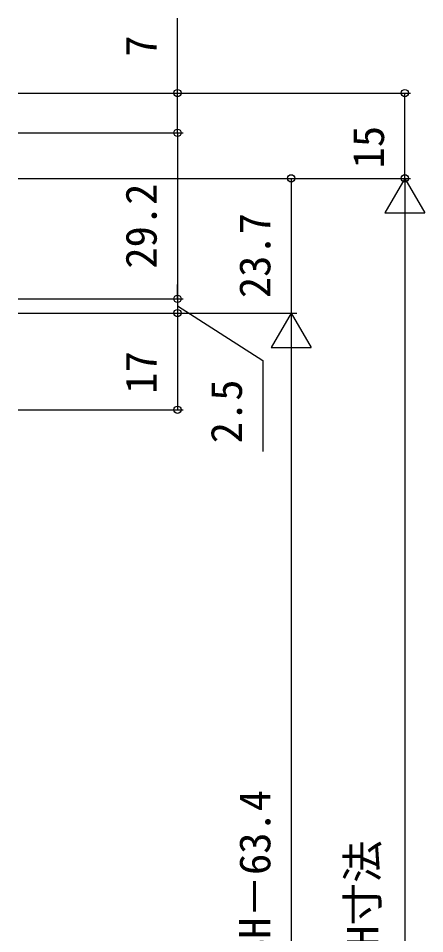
# Model space of a CAD drawing. Units: millimetres, scale not verified. Extents: x -437 to 438, y -281 to 279.
# Drawn here: x -196.8 to -125.3, y -24.4 to 136.6 of the extents above; entities that cross this region are included whole.
import ezdxf
from ezdxf.enums import TextEntityAlignment as Align

# ---------------------------------------------------------------- set-up
doc = ezdxf.new("R2010")
doc.units = ezdxf.units.MM
doc.header["$LTSCALE"] = 2
doc.layers.add('0-6_YKK_D', color=6, linetype='Continuous')
doc.styles.add('ＭＳ ゴシック', font='')
doc.styles.get('ＭＳ ゴシック').set_extended_font_data('MS Gothic')

msp = doc.modelspace()

# ---------------------------------------------------------------- linework, layer by layer
at = {"layer": '0-6_YKK_D'}
for p, q in [((-196.798, 123.497), (-167.798, 123.497)), ((-196.798, 123.497), (-127.798, 123.497)), ((-128.798, 108.497), (-128.798, 123.497)), ((-196.798, 116.5), (-167.798, 116.5)), ((-196.798, 116.5), (-167.798, 116.5)), ((-168.798, 116.5), (-168.798, 87.3)), ((-196.798, 108.497), (-147.798, 108.497)), ((-196.798, 108.497), (-127.798, 108.497)), ((-196.798, 108.497), (-127.798, 108.497)), ((-148.798, 108.497), (-148.798, 84.8)), ((-128.798, 108.497), (-132.298, 102.435)), ((-128.798, 108.497), (-125.298, 102.435)), ((-128.798, 108.497), (-128.798, 96.373)), ((-132.298, 102.435), (-125.298, 102.435)), ((-128.798, 101.497), (-128.798, -138.902)), ((-168.798, 87.3), (-168.798, 89.85)), ((-196.798, 87.3), (-167.798, 87.3)), ((-196.798, 87.3), (-167.798, 87.3)), ((-168.798, 87.3), (-168.798, 84.8)), ((-168.798, 87.3), (-168.798, 84.8)), ((-196.798, 84.8), (-147.798, 84.8)), ((-196.798, 84.8), (-147.798, 84.8)), ((-196.798, 84.8), (-167.798, 84.8)), ((-196.798, 84.8), (-167.798, 84.8)), ((-168.798, 84.8), (-168.798, 67.797)), ((-168.798, 84.8), (-168.798, 82.25)), ((-148.798, 84.8), (-152.298, 78.738)), ((-148.798, 84.8), (-145.298, 78.738)), ((-148.798, 84.8), (-148.798, 72.676)), ((-152.298, 78.738), (-145.298, 78.738)), ((-148.798, 77.8), (-148.798, -99.2)), ((-196.798, 67.797), (-167.798, 67.797))]:
    msp.add_line(p, q, dxfattribs=at)
for points in [[(-168.798, 116.5), (-168.798, 123.497), (-168.798, 136.646)], [(-168.798, 86.05), (-153.798, 76.458), (-153.798, 60.441)]]:
    msp.add_lwpolyline(points, dxfattribs=at)
for centre in [(-168.798, 123.497), (-128.798, 123.497), (-168.798, 116.5), (-168.798, 116.5), (-148.798, 108.497), (-128.798, 108.497), (-168.798, 87.3), (-168.798, 87.3), (-168.798, 84.8), (-168.798, 84.8), (-168.798, 67.797)]:
    msp.add_circle(centre, 0.637, dxfattribs=at)

# ---------------------------------------------------------------- texts
at = {"layer": '0-6_YKK_D', "style": 'ＭＳ ゴシック'}
for s, p in [('7', (-170.798, 129.873)), ('15', (-130.798, 110.244)), ('29.2', (-170.798, 92.61)), ('23.7', (-150.798, 87.423)), ('17', (-170.798, 70.61)), ('2.5', (-155.798, 61.887)), ('BHn＝BH－63.4', (-150.798, -47.752)), ('既存枠BH寸法', (-131.821, -52.921))]:
    msp.add_text(s, height=5.499, rotation=90, dxfattribs=at).set_placement(p, align=Align.BOTTOM_LEFT)

doc.saveas('drawing.dxf')
